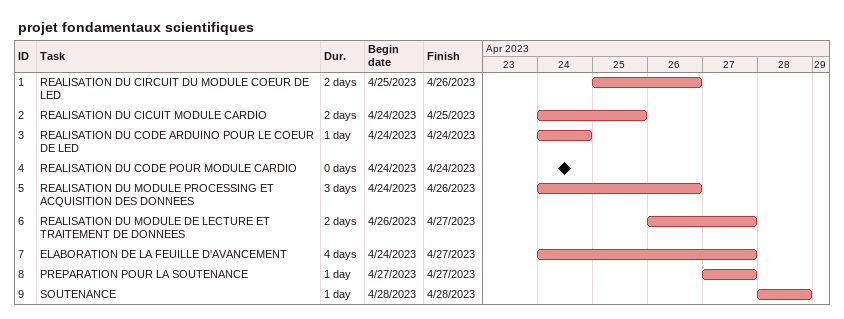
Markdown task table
projet fondamentaux scientifiques

| ID | Task | Duration | Start | Finish |
|---|---|---|---|---|
| 1 | REALISATION DU CIRCUIT DU MODULE COEUR DE LED | 2d | 2023-04-25 | 2023-04-26 |
| 2 | REALISATION DU CICUIT MODULE CARDIO | 2d | 2023-04-24 | 2023-04-25 |
| 3 | REALISATION DU CODE ARDUINO POUR LE COEUR DE LED | 1d | 2023-04-24 | 2023-04-24 |
| 4 | REALISATION DU CODE POUR MODULE CARDIO | 0d | 2023-04-24 | 2023-04-24 |
| 5 | REALISATION DU MODULE PROCESSING ET ACQUISITION DES DONNEES | 3d | 2023-04-24 | 2023-04-26 |
| 6 | REALISATION DU MODULE DE LECTURE ET TRAITEMENT DE DONNEES | 2d | 2023-04-26 | 2023-04-27 |
| 7 | ELABORATION DE LA FEUILLE D'AVANCEMENT | 4d | 2023-04-24 | 2023-04-27 |
| 8 | PREPARATION POUR LA SOUTENANCE | 1d | 2023-04-27 | 2023-04-27 |
| 9 | SOUTENANCE | 1d | 2023-04-28 | 2023-04-28 |
